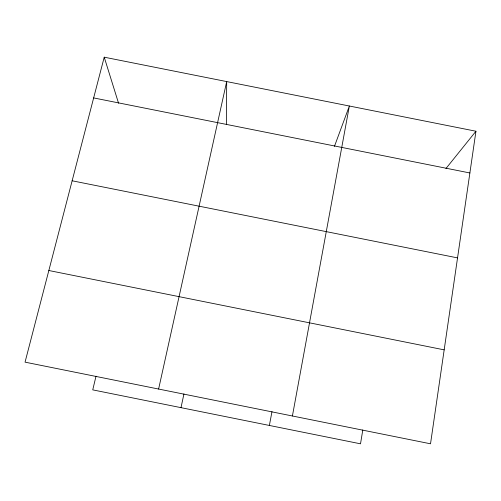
<?xml version="1.0" encoding="UTF-8"?>
<svg xmlns="http://www.w3.org/2000/svg" width="501" height="501" viewBox="0 0 501 501"><rect width="100%" height="100%" fill="white"/><g stroke="black" fill="none" stroke-linecap="round" stroke-linejoin="round"><path stroke-width="0.75" d="M226.439 124.123L226.69 81.575L158.61 389.045M475.95 131.231L430.522 443.798L25.05 362.154L104.227 57.183L475.95 131.231L445.953 168.53M362.799 429.914L360.52 443.817L92.741 389.872L96.017 376.195M292.409 415.987L349.354 106.012L334.455 146.355M269.369 425.449L271.987 411.628M181.005 407.651L183.948 393.905M93.649 97.92L469.882 172.97M72.138 180.786L457.538 257.89M48.841 270.515L444.174 349.855M104.227 57.183L118.555 103.225"/></g></svg>
